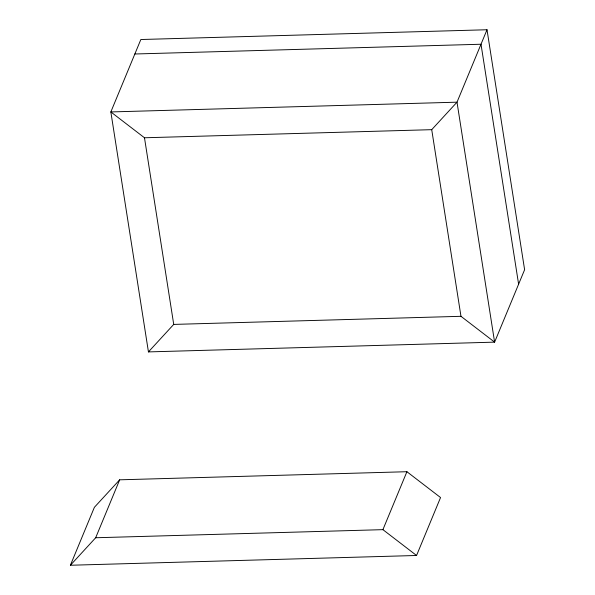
<?xml version="1.0" encoding="UTF-8"?>
<svg xmlns="http://www.w3.org/2000/svg" width="595" height="595" viewBox="0 0 595 595"><rect width="100%" height="100%" fill="white"/><g stroke="black" fill="none" stroke-linecap="round" stroke-linejoin="round"><path stroke-width="0.89" d="M70.389 565.25L94.389 507.304L119.669 479.815L406.913 471.716L440.553 497.546L416.552 555.485L70.389 565.25L95.669 537.754L119.669 479.815M487.007 29.75L457.005 102.176L431.725 129.673L144.481 137.772L110.841 111.942L140.844 39.515L487.007 29.75L524.611 269.714L494.609 342.14L148.445 351.905L110.841 111.942L457.005 102.176L494.609 342.14L460.969 316.309L173.725 324.409L148.445 351.905M95.669 537.754L382.912 529.654L406.913 471.716M134.842 53.996L481.005 44.238L518.609 284.194M382.912 529.654L416.552 555.485M431.725 129.673L460.969 316.309M144.481 137.772L173.725 324.409"/></g></svg>
